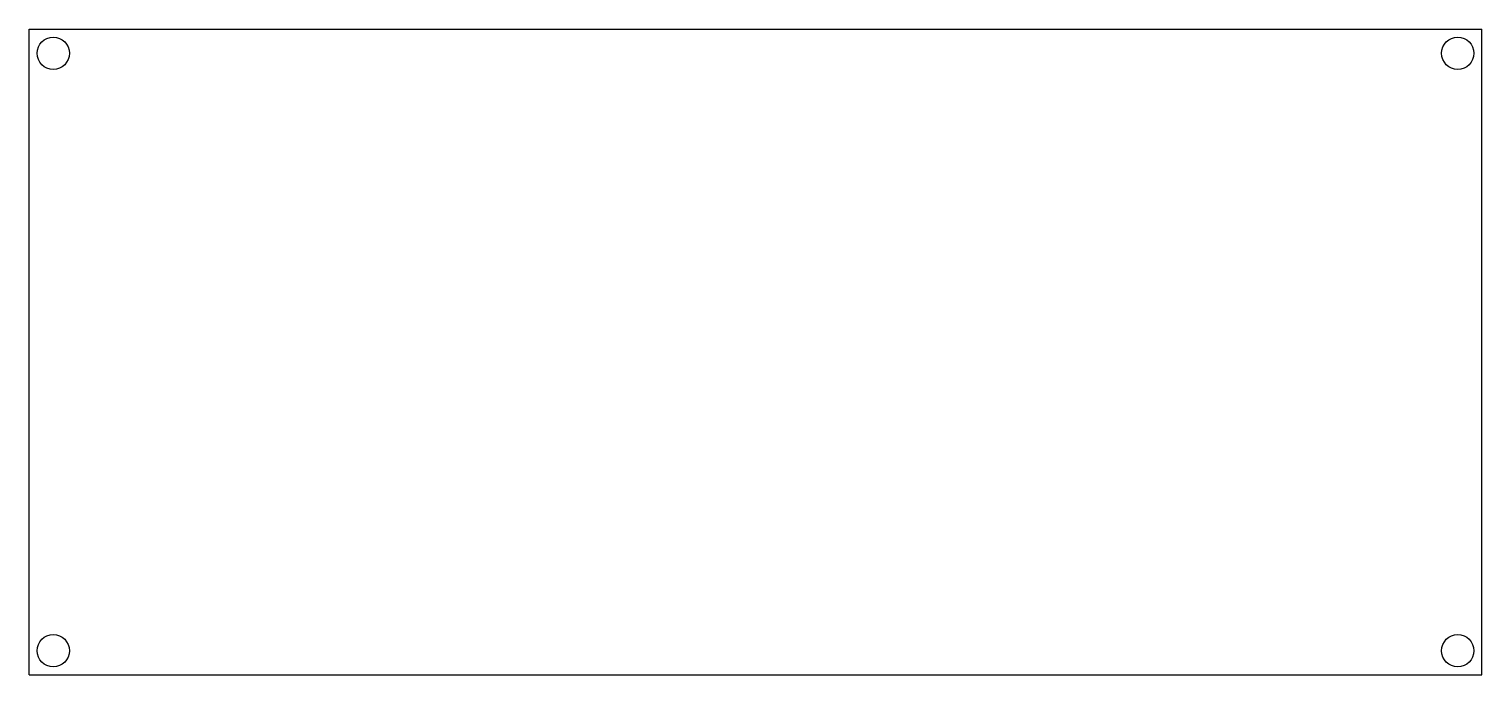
# Model space of a CAD drawing. Header units: millimetres. Extents: x 0 to 229, y 0 to 102.
import ezdxf

# ---------------------------------------------------------------- set-up
doc = ezdxf.new("R2010")
doc.units = ezdxf.units.MM
doc.layers.add('FlatLid', color=7, linetype='CONTINUOUS')

msp = doc.modelspace()

# ---------------------------------------------------------------- linework, layer by layer
at = {"layer": 'FlatLid'}
for p, q in [((0, 0), (0, 101.6)), ((0, 101.6), (228.6, 101.6)), ((228.6, 0), (228.6, 101.6)), ((0, 0), (228.6, 0))]:
    msp.add_line(p, q, dxfattribs=at)
for centre in [(3.81, 97.79), (224.79, 97.79), (3.81, 3.81), (224.79, 3.81)]:
    msp.add_circle(centre, 2.54, dxfattribs=at)

doc.saveas('drawing.dxf')
